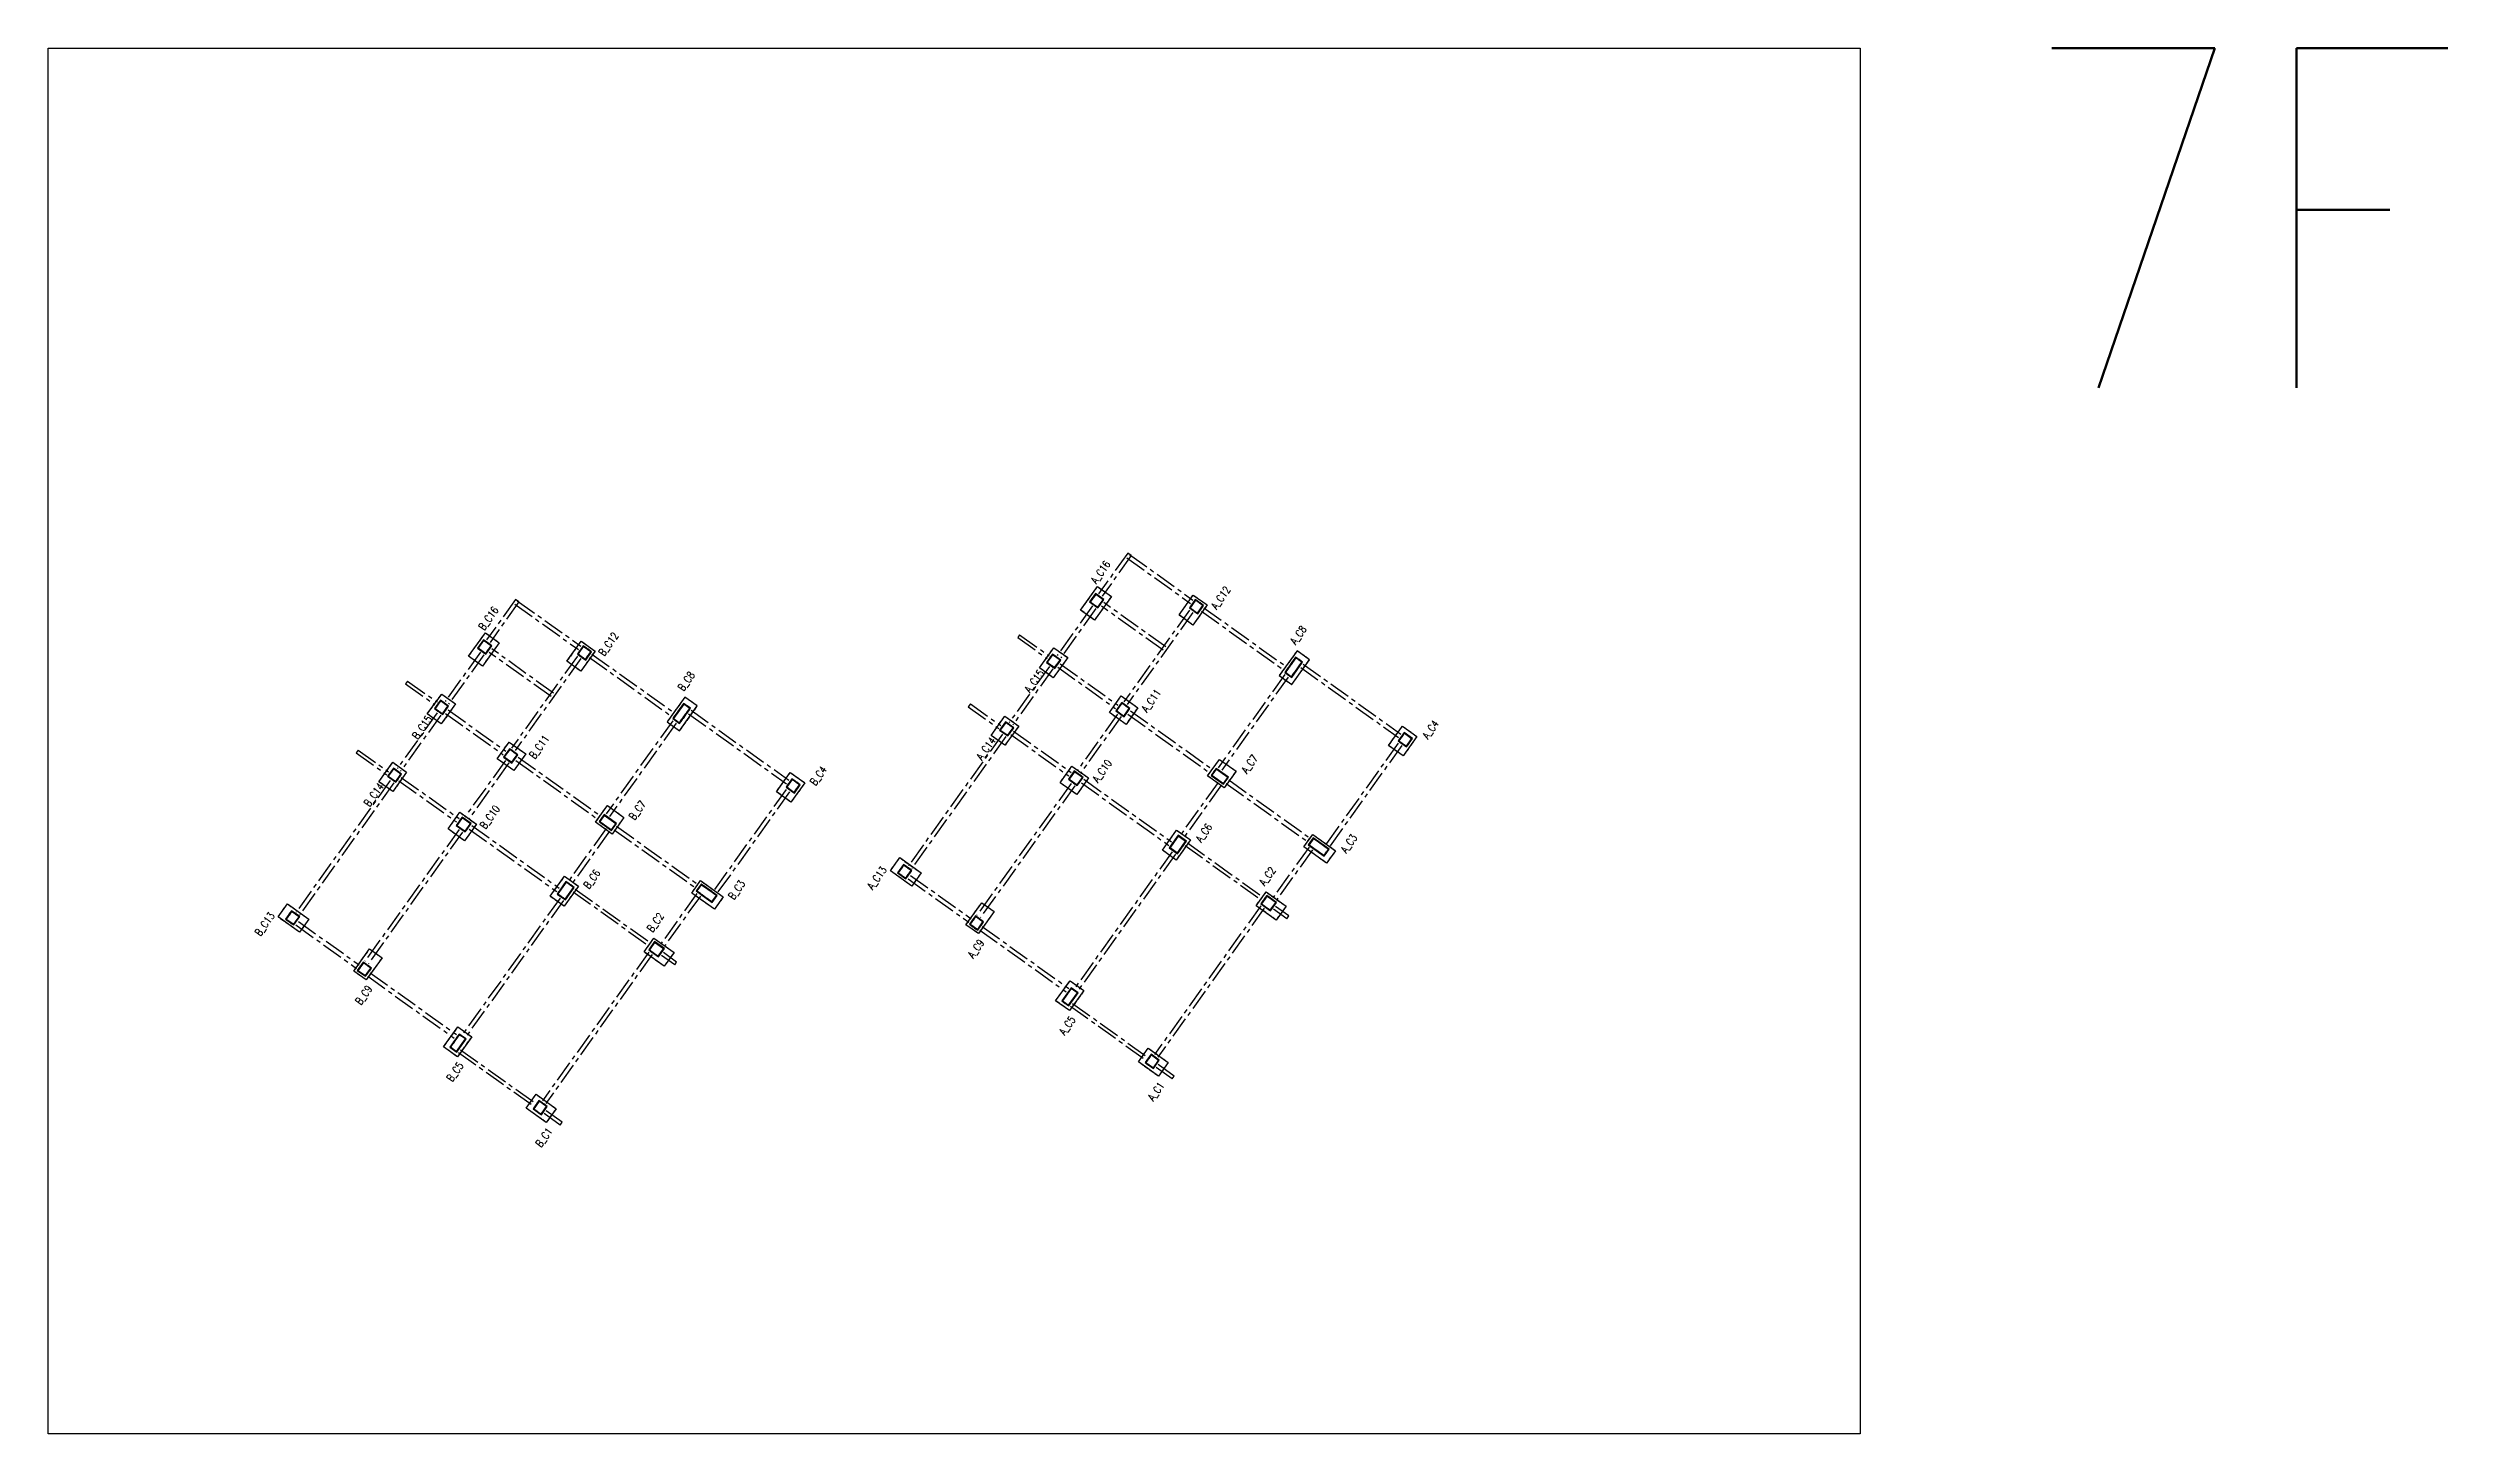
# Model space of a CAD drawing. Header units: millimetres. Extents: x 50002 to 69886, y 27475 to 200427.
# Drawn here: x 50002 to 64126, y 91563 to 99718 of the extents above; entities that cross this region are included whole.
import ezdxf
from ezdxf.enums import TextEntityAlignment as Align

# ---------------------------------------------------------------- set-up
doc = ezdxf.new("R2010")
doc.units = ezdxf.units.MM
doc.header["$LTSCALE"] = 100
doc.header["$MEASUREMENT"] = 0
doc.linetypes.add('CENTER', pattern=[2, 1.25, -0.25, 0.25, -0.25])
doc.linetypes.add('HIDDEN', pattern=[0.375, 0.25, -0.125])
for name, color, linetype in [('TC-COLUMN', 1, 'Continuous'), ('TC-TC', 4, 'Continuous'), ('TC-虛柱', 4, 'HIDDEN'), ('TC-虛鋼柱', 4, 'HIDDEN'), ('TC-鋼柱', 11, 'Continuous')]:
    doc.layers.add(name, color=color, linetype=linetype)
doc.layers.add('TC-鋼粱(隱藏)', color=183, linetype='CENTER', plot=False)
doc.styles.get("Standard").update_dxf_attribs({"font": 'txt.shx', "width": 0.8, "bigfont": 'ae.shx'})

msp = doc.modelspace()

# ---------------------------------------------------------------- linework, layer by layer
at = {"layer": 'Defpoints'}
msp.add_lwpolyline([(50002, 99718), (60666, 99718), (60666, 91563), (50002, 91563)], close=True, dxfattribs=at)
at = {"layer": 'TC-COLUMN'}
for points in [[(56260, 96491), (56161, 96352), (56079, 96411), (56178, 96549)], [(56658, 96382), (56742, 96499), (56824, 96441), (56740, 96323)], [(52477, 96139), (52576, 96277), (52657, 96219), (52558, 96081)], [(53056, 96110), (53140, 96228), (53221, 96169), (53137, 96051)], [(55837, 96071), (55921, 96189), (56003, 96131), (55918, 96013)], [(57248, 96025), (57321, 95972), (57426, 96119), (57353, 96171)], [(52234, 95800), (52319, 95917), (52400, 95859), (52316, 95741)], [(53645, 95753), (53719, 95700), (53823, 95847), (53750, 95899)], [(55552, 95673), (55633, 95787), (55715, 95728), (55633, 95615)], [(56318, 95906), (56415, 95836), (56346, 95738), (56248, 95808)], [(52715, 95634), (52813, 95564), (52743, 95466), (52646, 95536)], [(57891, 95614), (57973, 95728), (58058, 95667), (57977, 95553)], [(51949, 95401), (52031, 95515), (52112, 95457), (52031, 95343)], [(56028, 95492), (56125, 95423), (56056, 95325), (55958, 95395)], [(56896, 95532), (56994, 95463), (56924, 95365), (56826, 95435)], [(54289, 95342), (54370, 95456), (54456, 95395), (54374, 95281)], [(52425, 95221), (52523, 95151), (52453, 95053), (52356, 95123)], [(53294, 95261), (53391, 95191), (53321, 95093), (53224, 95163)], [(56560, 94998), (56644, 95116), (56725, 95058), (56641, 94940)], [(57392, 95018), (57445, 95091), (57579, 94995), (57526, 94922)], [(55085, 94787), (54959, 94877), (55014, 94954), (55140, 94864)], [(52957, 94727), (53042, 94845), (53123, 94786), (53039, 94668)], [(53790, 94746), (53842, 94819), (53976, 94723), (53924, 94650)], [(51482, 94515), (51356, 94605), (51411, 94682), (51537, 94592)], [(55497, 94689), (55570, 94637), (55477, 94507), (55404, 94559)], [(57230, 94587), (57112, 94671), (57171, 94752), (57288, 94668)], [(51894, 94417), (51968, 94365), (51874, 94235), (51801, 94287)], [(53628, 94315), (53510, 94399), (53568, 94480), (53686, 94396)], [(55932, 94112), (56017, 94230), (56098, 94172), (56014, 94054)], [(52330, 93840), (52414, 93958), (52495, 93900), (52411, 93782)], [(56537, 93668), (56419, 93752), (56477, 93833), (56595, 93749)], [(52934, 93396), (52816, 93480), (52874, 93562), (52992, 93477)]]:
    msp.add_lwpolyline(points, close=True, dxfattribs=at)
at = {"layer": 'TC-虛柱'}
for points in [[(56260, 96491), (56161, 96352), (56079, 96411), (56178, 96549)], [(56658, 96382), (56742, 96499), (56824, 96441), (56740, 96323)], [(52477, 96139), (52576, 96277), (52657, 96219), (52558, 96081)], [(53056, 96110), (53140, 96228), (53221, 96169), (53137, 96051)], [(55837, 96071), (55921, 96189), (56003, 96131), (55918, 96013)], [(57248, 96025), (57321, 95972), (57426, 96119), (57353, 96171)], [(52234, 95800), (52319, 95917), (52400, 95859), (52316, 95741)], [(53645, 95753), (53719, 95700), (53823, 95847), (53750, 95899)], [(55552, 95673), (55633, 95787), (55715, 95728), (55633, 95615)], [(56318, 95906), (56415, 95836), (56346, 95738), (56248, 95808)], [(52715, 95634), (52813, 95564), (52743, 95466), (52646, 95536)], [(57891, 95614), (57973, 95728), (58058, 95667), (57977, 95553)], [(51949, 95401), (52031, 95515), (52112, 95457), (52031, 95343)], [(56028, 95492), (56125, 95423), (56056, 95325), (55958, 95395)], [(56896, 95532), (56994, 95463), (56924, 95365), (56826, 95435)], [(54289, 95342), (54370, 95456), (54456, 95395), (54374, 95281)], [(52425, 95221), (52523, 95151), (52453, 95053), (52356, 95123)], [(53294, 95261), (53391, 95191), (53321, 95093), (53224, 95163)], [(56560, 94998), (56644, 95116), (56725, 95058), (56641, 94940)], [(57392, 95018), (57445, 95091), (57579, 94995), (57526, 94922)], [(55085, 94787), (54959, 94877), (55014, 94954), (55140, 94864)], [(52957, 94727), (53042, 94845), (53123, 94786), (53039, 94668)], [(53790, 94746), (53842, 94819), (53976, 94723), (53924, 94650)], [(51482, 94515), (51356, 94605), (51411, 94682), (51537, 94592)], [(55497, 94689), (55570, 94637), (55477, 94507), (55404, 94559)], [(57230, 94587), (57112, 94671), (57171, 94752), (57288, 94668)], [(51894, 94417), (51968, 94365), (51874, 94235), (51801, 94287)], [(53628, 94315), (53510, 94399), (53568, 94480), (53686, 94396)], [(55932, 94112), (56017, 94230), (56098, 94172), (56014, 94054)], [(52330, 93840), (52414, 93958), (52495, 93900), (52411, 93782)], [(56537, 93668), (56419, 93752), (56477, 93833), (56595, 93749)], [(52934, 93396), (52816, 93480), (52874, 93562), (52992, 93477)]]:
    msp.add_lwpolyline(points, close=True, dxfattribs=at)
at = {"layer": 'TC-虛鋼柱'}
for points in [[(56181, 96424), (56216, 96473), (56167, 96508), (56132, 96459)], [(56180, 96428), (56212, 96472), (56168, 96503), (56136, 96459)], [(56768, 96389), (56803, 96438), (56754, 96473), (56719, 96424)], [(56767, 96393), (56799, 96437), (56755, 96469), (56723, 96425)], [(52579, 96152), (52614, 96201), (52565, 96236), (52530, 96187)], [(52578, 96156), (52609, 96200), (52565, 96232), (52534, 96188)], [(53166, 96117), (53200, 96166), (53152, 96201), (53117, 96152)], [(53165, 96121), (53196, 96165), (53152, 96197), (53121, 96153)], [(55927, 96068), (55962, 96117), (55913, 96152), (55878, 96103)], [(55926, 96073), (55958, 96117), (55914, 96148), (55882, 96104)], [(57385, 96105), (57344, 96134), (57280, 96044), (57321, 96015)], [(57381, 96104), (57345, 96130), (57285, 96045), (57320, 96019)], [(52325, 95797), (52359, 95845), (52311, 95880), (52276, 95831)], [(52324, 95801), (52355, 95845), (52311, 95876), (52280, 95832)], [(53783, 95833), (53742, 95862), (53678, 95773), (53719, 95743)], [(53778, 95832), (53743, 95858), (53682, 95773), (53718, 95748)], [(56335, 95783), (56369, 95832), (56321, 95867), (56286, 95818)], [(56334, 95787), (56365, 95831), (56321, 95863), (56290, 95819)], [(55651, 95670), (55686, 95718), (55637, 95753), (55602, 95704)], [(55650, 95674), (55682, 95718), (55638, 95749), (55606, 95705)], [(57997, 95606), (58032, 95655), (57983, 95690), (57948, 95641)], [(57996, 95610), (58027, 95654), (57983, 95686), (57952, 95642)], [(52732, 95511), (52767, 95560), (52718, 95595), (52683, 95546)], [(52731, 95515), (52763, 95559), (52719, 95591), (52687, 95547)], [(52049, 95398), (52083, 95446), (52035, 95481), (52000, 95433)], [(52048, 95402), (52079, 95446), (52035, 95477), (52004, 95433)], [(54394, 95334), (54429, 95383), (54380, 95418), (54345, 95369)], [(54393, 95338), (54425, 95382), (54381, 95414), (54350, 95370)], [(56059, 95378), (56094, 95426), (56041, 95464), (56007, 95415)], [(56059, 95382), (56090, 95426), (56042, 95460), (56011, 95416)], [(56920, 95386), (56949, 95427), (56876, 95479), (56847, 95438)], [(56920, 95390), (56945, 95426), (56877, 95475), (56851, 95439)], [(53318, 95114), (53347, 95155), (53274, 95207), (53245, 95166)], [(53317, 95118), (53343, 95154), (53274, 95203), (53249, 95167)], [(52457, 95106), (52492, 95155), (52439, 95192), (52404, 95144)], [(52456, 95110), (52488, 95154), (52440, 95188), (52408, 95144)], [(56649, 94977), (56702, 95051), (56653, 95086), (56600, 95012)], [(56649, 94982), (56697, 95050), (56653, 95081), (56605, 95013)], [(57513, 94963), (57542, 95004), (57448, 95070), (57419, 95030)], [(57512, 94967), (57537, 95003), (57449, 95066), (57423, 95030)], [(53047, 94706), (53099, 94779), (53050, 94814), (52998, 94740)], [(53046, 94710), (53095, 94778), (53051, 94810), (53002, 94741)], [(53910, 94691), (53939, 94732), (53846, 94799), (53817, 94758)], [(53909, 94695), (53935, 94731), (53846, 94794), (53821, 94759)], [(55051, 94830), (55086, 94879), (55037, 94913), (55002, 94865)], [(55050, 94834), (55081, 94878), (55037, 94909), (55006, 94865)], [(51448, 94558), (51483, 94607), (51434, 94642), (51399, 94593)], [(51448, 94562), (51479, 94606), (51435, 94637), (51404, 94593)], [(57196, 94642), (57231, 94691), (57174, 94731), (57139, 94683)], [(57195, 94646), (57227, 94690), (57175, 94727), (57143, 94683)], [(55473, 94527), (55508, 94576), (55460, 94611), (55425, 94562)], [(55473, 94532), (55504, 94576), (55460, 94607), (55429, 94563)], [(53594, 94370), (53629, 94419), (53572, 94460), (53537, 94411)], [(53593, 94374), (53624, 94418), (53572, 94455), (53541, 94411)], [(51871, 94256), (51906, 94304), (51857, 94339), (51822, 94290)], [(51870, 94260), (51902, 94304), (51858, 94335), (51826, 94291)], [(56009, 94082), (56064, 94159), (56024, 94188), (55968, 94111)], [(56008, 94086), (56060, 94158), (56024, 94184), (55972, 94112)], [(52407, 93810), (52462, 93887), (52421, 93916), (52366, 93839)], [(52406, 93814), (52458, 93887), (52422, 93912), (52370, 93840)], [(56508, 93713), (56542, 93762), (56494, 93797), (56459, 93748)], [(56507, 93717), (56538, 93761), (56494, 93793), (56463, 93749)], [(52905, 93441), (52940, 93490), (52891, 93525), (52856, 93476)], [(52904, 93445), (52936, 93489), (52892, 93521), (52860, 93477)]]:
    msp.add_lwpolyline(points, close=True, dxfattribs=at)
at = {"layer": 'TC-鋼柱'}
for points in [[(56181, 96424), (56216, 96473), (56167, 96508), (56132, 96459)], [(56180, 96428), (56212, 96472), (56168, 96503), (56136, 96459)], [(56768, 96389), (56803, 96438), (56754, 96473), (56719, 96424)], [(56767, 96393), (56799, 96437), (56755, 96469), (56723, 96425)], [(52579, 96152), (52614, 96201), (52565, 96236), (52530, 96187)], [(52578, 96156), (52609, 96200), (52565, 96232), (52534, 96188)], [(53166, 96117), (53200, 96166), (53152, 96201), (53117, 96152)], [(53165, 96121), (53196, 96165), (53152, 96197), (53121, 96153)], [(55927, 96068), (55962, 96117), (55913, 96152), (55878, 96103)], [(55926, 96073), (55958, 96117), (55914, 96148), (55882, 96104)], [(57385, 96105), (57344, 96134), (57280, 96044), (57321, 96015)], [(57381, 96104), (57345, 96130), (57285, 96045), (57320, 96019)], [(52325, 95797), (52359, 95845), (52311, 95880), (52276, 95831)], [(52324, 95801), (52355, 95845), (52311, 95876), (52280, 95832)], [(53783, 95833), (53742, 95862), (53678, 95773), (53719, 95743)], [(53778, 95832), (53743, 95858), (53682, 95773), (53718, 95748)], [(56335, 95783), (56369, 95832), (56321, 95867), (56286, 95818)], [(56334, 95787), (56365, 95831), (56321, 95863), (56290, 95819)], [(55651, 95670), (55686, 95718), (55637, 95753), (55602, 95704)], [(55650, 95674), (55682, 95718), (55638, 95749), (55606, 95705)], [(57997, 95606), (58032, 95655), (57983, 95690), (57948, 95641)], [(57996, 95610), (58027, 95654), (57983, 95686), (57952, 95642)], [(52732, 95511), (52767, 95560), (52718, 95595), (52683, 95546)], [(52731, 95515), (52763, 95559), (52719, 95591), (52687, 95547)], [(52049, 95398), (52083, 95446), (52035, 95481), (52000, 95433)], [(52048, 95402), (52079, 95446), (52035, 95477), (52004, 95433)], [(54394, 95334), (54429, 95383), (54380, 95418), (54345, 95369)], [(54393, 95338), (54425, 95382), (54381, 95414), (54350, 95370)], [(56059, 95378), (56094, 95426), (56041, 95464), (56007, 95415)], [(56059, 95382), (56090, 95426), (56042, 95460), (56011, 95416)], [(56920, 95386), (56949, 95427), (56876, 95479), (56847, 95438)], [(56920, 95390), (56945, 95426), (56877, 95475), (56851, 95439)], [(53318, 95114), (53347, 95155), (53274, 95207), (53245, 95166)], [(53317, 95118), (53343, 95154), (53274, 95203), (53249, 95167)], [(52457, 95106), (52492, 95155), (52439, 95192), (52404, 95144)], [(52456, 95110), (52488, 95154), (52440, 95188), (52408, 95144)], [(56649, 94977), (56702, 95051), (56653, 95086), (56600, 95012)], [(56649, 94982), (56697, 95050), (56653, 95081), (56605, 95013)], [(57513, 94963), (57542, 95004), (57448, 95070), (57419, 95030)], [(57512, 94967), (57537, 95003), (57449, 95066), (57423, 95030)], [(53047, 94706), (53099, 94779), (53050, 94814), (52998, 94740)], [(53046, 94710), (53095, 94778), (53051, 94810), (53002, 94741)], [(53910, 94691), (53939, 94732), (53846, 94799), (53817, 94758)], [(53909, 94695), (53935, 94731), (53846, 94794), (53821, 94759)], [(55051, 94830), (55086, 94879), (55037, 94913), (55002, 94865)], [(55050, 94834), (55081, 94878), (55037, 94909), (55006, 94865)], [(51448, 94558), (51483, 94607), (51434, 94642), (51399, 94593)], [(51448, 94562), (51479, 94606), (51435, 94637), (51404, 94593)], [(57196, 94642), (57231, 94691), (57174, 94731), (57139, 94683)], [(57195, 94646), (57227, 94690), (57175, 94727), (57143, 94683)], [(55473, 94527), (55508, 94576), (55460, 94611), (55425, 94562)], [(55473, 94532), (55504, 94576), (55460, 94607), (55429, 94563)], [(53594, 94370), (53629, 94419), (53572, 94460), (53537, 94411)], [(53593, 94374), (53624, 94418), (53572, 94455), (53541, 94411)], [(51871, 94256), (51906, 94304), (51857, 94339), (51822, 94290)], [(51870, 94260), (51902, 94304), (51858, 94335), (51826, 94291)], [(56009, 94082), (56064, 94159), (56024, 94188), (55968, 94111)], [(56008, 94086), (56060, 94158), (56024, 94184), (55972, 94112)], [(52407, 93810), (52462, 93887), (52421, 93916), (52366, 93839)], [(52406, 93814), (52458, 93887), (52422, 93912), (52370, 93840)], [(56508, 93713), (56542, 93762), (56494, 93797), (56459, 93748)], [(56507, 93717), (56538, 93761), (56494, 93793), (56463, 93749)], [(52905, 93441), (52940, 93490), (52891, 93525), (52856, 93476)], [(52904, 93445), (52936, 93489), (52892, 93521), (52860, 93477)]]:
    msp.add_lwpolyline(points, close=True, dxfattribs=at)
at = {"layer": 'TC-鋼粱(隱藏)'}
for p, q in [((56356, 96745), (56185, 96507)), ((56376, 96731), (56206, 96492)), ((56351, 96718), (56726, 96450)), ((56376, 96731), (56356, 96745)), ((56366, 96738), (56740, 96470)), ((52753, 96473), (52583, 96235)), ((52773, 96459), (52753, 96473)), ((52773, 96459), (52603, 96221)), ((52749, 96446), (53123, 96178)), ((52763, 96466), (53138, 96199)), ((56149, 96435), (55941, 96144)), ((56169, 96420), (55962, 96130)), ((56565, 96174), (56201, 96434)), ((56580, 96194), (56215, 96455)), ((56719, 96411), (56333, 95870)), ((56740, 96397), (56353, 95856)), ((56791, 96404), (57277, 96056)), ((56805, 96424), (57291, 96077)), ((55720, 96265), (55709, 96249)), ((55709, 96249), (55882, 96125)), ((55720, 96265), (55893, 96142)), ((52546, 96163), (52339, 95872)), ((52567, 96148), (52359, 95858)), ((52963, 95902), (52598, 96162)), ((52977, 95922), (52613, 96183)), ((53117, 96140), (52730, 95599)), ((53137, 96125), (52751, 95584)), ((53188, 96132), (53674, 95784)), ((53203, 96152), (53689, 95805)), ((55895, 96079), (55659, 95750)), ((55915, 96065), (55680, 95735)), ((55944, 96075), (56284, 95832)), ((55958, 96095), (56298, 95852)), ((57374, 96073), (57950, 95661)), ((57389, 96093), (57964, 95681)), ((52118, 95993), (52106, 95977)), ((52106, 95977), (52279, 95854)), ((52118, 95993), (52291, 95870)), ((57281, 96032), (56888, 95483)), ((57301, 96017), (56909, 95468)), ((52292, 95807), (52057, 95478)), ((52313, 95793), (52077, 95463)), ((52341, 95803), (52681, 95560)), ((52356, 95823), (52696, 95581)), ((53772, 95801), (54347, 95389)), ((53786, 95821), (54362, 95410)), ((55430, 95859), (55418, 95842)), ((55418, 95842), (55597, 95714)), ((55430, 95859), (55609, 95731)), ((56296, 95798), (56058, 95465)), ((56317, 95784), (56078, 95450)), ((56357, 95798), (56843, 95450)), ((56372, 95818), (56858, 95471)), ((53678, 95760), (53286, 95211)), ((53699, 95745), (53306, 95196)), ((55619, 95680), (55065, 94906)), ((55639, 95666), (55085, 94891)), ((55669, 95678), (56009, 95435)), ((55684, 95698), (56023, 95456)), ((57948, 95628), (57521, 95031)), ((51827, 95587), (51816, 95570)), ((51816, 95570), (51995, 95442)), ((51827, 95587), (52006, 95459)), ((52694, 95526), (52455, 95193)), ((52714, 95512), (52476, 95178)), ((52755, 95526), (53241, 95178)), ((52769, 95546), (53255, 95199)), ((57969, 95614), (57541, 95016)), ((52016, 95408), (51462, 94634)), ((52037, 95394), (51483, 94619)), ((52067, 95406), (52406, 95164)), ((52081, 95426), (52421, 95184)), ((54346, 95356), (53919, 94759)), ((56023, 95391), (55469, 94616)), ((56044, 95377), (55490, 94602)), ((56084, 95394), (56598, 95026)), ((56098, 95415), (56613, 95047)), ((56888, 95397), (56667, 95088)), ((56908, 95382), (56687, 95073)), ((56936, 95390), (57418, 95046)), ((56951, 95411), (57433, 95066)), ((54366, 95342), (53939, 94744)), ((52421, 95119), (51867, 94345)), ((52441, 95105), (51887, 94330)), ((52481, 95122), (52996, 94754)), ((52496, 95143), (53010, 94775)), ((53286, 95125), (53065, 94816)), ((53306, 95110), (53085, 94801)), ((53334, 95118), (53816, 94774)), ((53348, 95139), (53830, 94794)), ((56617, 94988), (56044, 94186)), ((56637, 94974), (56064, 94172)), ((56695, 95025), (57143, 94705)), ((56707, 95041), (57154, 94721)), ((57423, 95015), (57210, 94718)), ((57443, 95000), (57231, 94703)), ((55063, 94830), (55421, 94574)), ((55078, 94850), (55435, 94595)), ((53015, 94716), (52441, 93914)), ((53035, 94702), (52461, 93900)), ((53093, 94753), (53540, 94433)), ((53104, 94769), (53552, 94449)), ((53820, 94743), (53608, 94446)), ((53841, 94728), (53628, 94431)), ((57139, 94670), (56514, 93795)), ((57160, 94656), (56534, 93780)), ((57292, 94595), (57214, 94650)), ((57304, 94611), (57226, 94667)), ((51461, 94558), (51818, 94302)), ((51475, 94578), (51833, 94323)), ((55486, 94528), (55994, 94164)), ((55500, 94548), (56009, 94185)), ((57292, 94595), (57304, 94611)), ((53537, 94398), (52911, 93523)), ((53557, 94384), (52932, 93508)), ((53690, 94323), (53612, 94378)), ((53701, 94339), (53624, 94395)), ((51883, 94256), (52392, 93892)), ((51898, 94276), (52406, 93913)), ((53690, 94323), (53701, 94339)), ((56020, 94080), (56459, 93766)), ((56032, 94096), (56471, 93782)), ((52418, 93808), (52857, 93494)), ((52429, 93824), (52869, 93510)), ((56618, 93652), (56524, 93719)), ((56630, 93669), (56536, 93736)), ((56618, 93652), (56630, 93669)), ((53016, 93380), (52922, 93448)), ((53028, 93397), (52934, 93464)), ((53016, 93380), (53028, 93397))]:
    msp.add_line(p, q, dxfattribs=at)

# ---------------------------------------------------------------- texts
at = {"layer": 'Defpoints', "color": 2, "width": 0.8}
msp.add_text('7F', height=2000, rotation=360, dxfattribs=at).set_placement((61589, 99718), align=Align.TOP_LEFT)
at = {"layer": 'TC-TC', "width": 0.8}
for s, p in [('A_C16', (56196, 96634)), ('A_C12', (56903, 96483)), ('B_C16', (52594, 96362)), ('B_C12', (53300, 96211)), ('A_C8', (57360, 96264)), ('A_C15', (55806, 95993)), ('B_C8', (53758, 95992)), ('A_C11', (56494, 95878)), ('B_C15', (52203, 95721)), ('B_C11', (52892, 95606)), ('A_C14', (55522, 95596)), ('A_C4', (58138, 95708)), ('B_C4', (54535, 95436)), ('A_C10', (56205, 95464)), ('A_C7', (57073, 95505)), ('B_C14', (51919, 95324)), ('B_C10', (52602, 95193)), ('B_C7', (53470, 95233)), ('A_C6', (56804, 95100)), ('A_C3', (57658, 95037)), ('B_C6', (53202, 94828)), ('B_C3', (54055, 94765)), ('A_C13', (54880, 94835)), ('A_C2', (57178, 94845)), ('B_C13', (51277, 94563)), ('B_C2', (53576, 94573)), ('A_C9', (55463, 94418)), ('B_C9', (51860, 94146)), ('A_C5', (56000, 93966)), ('B_C5', (52397, 93694)), ('A_C1', (56523, 93579)), ('B_C1', (52920, 93308))]:
    msp.add_text(s, height=45, rotation=54.44, dxfattribs=at).set_placement(p, align=Align.MIDDLE_CENTER)

doc.saveas('drawing.dxf')
